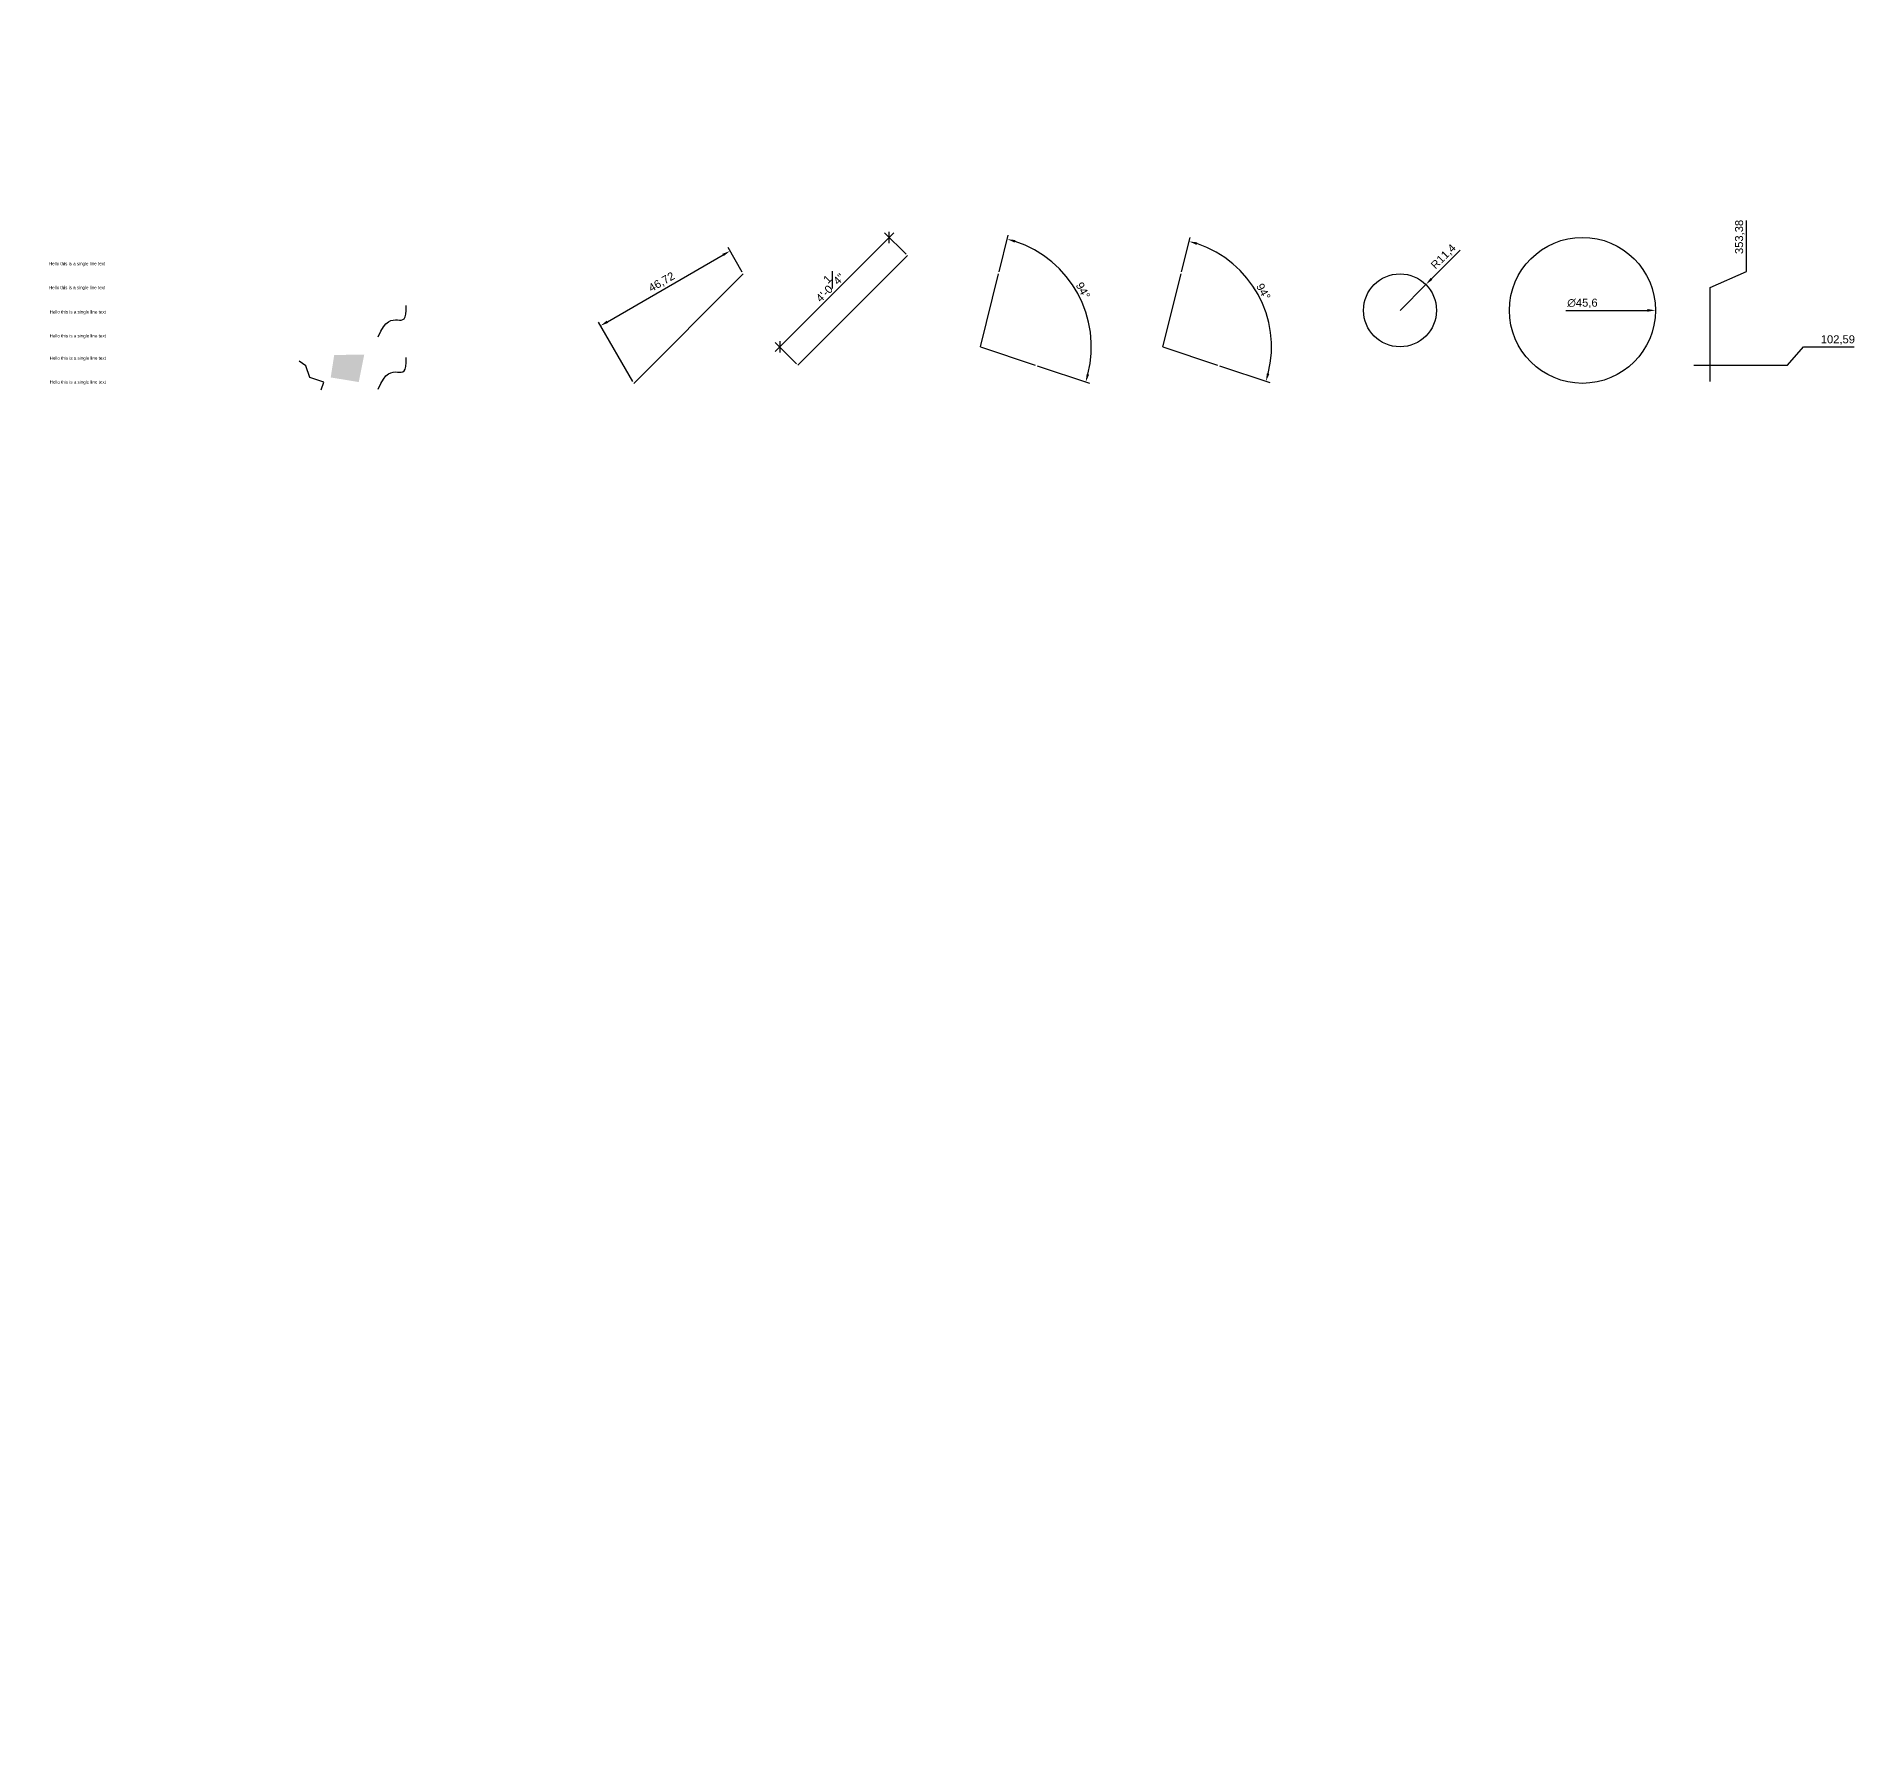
# Model space of a CAD drawing. Header units: inches. Extents: x -15103 to 15093, y -956 to 111.
# Drawn here: x 144 to 715, y -422 to 111 of the extents above; entities that cross this region are included whole.
import ezdxf

# ---------------------------------------------------------------- set-up
doc = ezdxf.new("R2010")
doc.units = ezdxf.units.IN
doc.header["$PDMODE"] = 34
doc.header["$PDSIZE"] = 0.1
for name, color, linetype in [('Layer1', 7, 'Continuous'), ('Layer2', 65, 'Continuous'), ('Layer_color_80', 80, 'Continuous')]:
    doc.layers.add(name, color=color, linetype=linetype)
doc.styles.get("Standard").update_dxf_attribs({"font": 'arial.ttf'})
doc.dimstyles.new('ISO-25', dxfattribs={"dimtxt": 2.5, "dimasz": 2.5, "dimexe": 1.25, "dimexo": 0.625, "dimtad": 1, "dimtxsty": 'Standard', "dimsah": 1, "dimcen": 2.5, "dimadec": 0, "dimazin": 0, "dimtfac": 1, "dimtmove": 0, "dimatfit": 3, "dimfxl": 1, "dimarcsym": 0})

# ---------------------------------------------------------------- blocks, each defined once
blk = doc.blocks.new('*D3')
at = {"layer": 'Defpoints', "color": 0}
for p in [(360.36, 44.29), (364.49, 37.14), (330.29, 2.94)]:
    blk.add_point(p, dxfattribs=at)
at = {"layer": 'Layer1', "color": 0, "lineweight": -2}
for p, q in [((322.07, 22.18), (358.19, 43.04)), ((364.17, 37.68), (359.73, 45.37)), ((329.98, 3.48), (319.28, 22.02))]:
    blk.add_line(p, q, dxfattribs=at)
at = {"layer": 'Layer1', "color": 0}
for points in [[(357.98, 43.4), (358.4, 42.68), (360.36, 44.29)], [(321.86, 22.54), (322.27, 21.82), (319.9, 20.93)]]:
    blk.add_solid(points, dxfattribs=at)
at = {"layer": 'Layer1', "color": 0, "insert": (339.07, 34.45), "char_height": 2.5, "attachment_point": 5, "rotation": 30}
blk.add_mtext('46,72', dxfattribs=at)
blk = doc.blocks.new('*D4')
at = {"layer": 'Defpoints', "color": 0}
for p in [(444.28, 37.14), (472.36, 22.16), (438.58, 14.34), (455.68, 8.64)]:
    blk.add_point(p, dxfattribs=at)
at = {"layer": 'Layer1', "color": 0, "lineweight": -2}
for p, q in [((444.43, 37.75), (447.3, 49.19)), ((456.28, 8.44), (472.66, 2.98))]:
    blk.add_line(p, q, dxfattribs=at)
blk.add_arc((438.58, 14.34), 34.67, 345.6975, 71.8313, dxfattribs=at)
at = {"layer": 'Layer1', "color": 0}
for points in [[(449.28, 46.88), (449.51, 47.68), (446.99, 47.98)], [(472.58, 5.66), (471.78, 5.89), (471.47, 3.38)]]:
    blk.add_solid(points, dxfattribs=at)
at = {"layer": 'Layer1', "color": 0, "insert": (470.64, 31.94), "char_height": 2.5, "attachment_point": 5, "rotation": 298.7644}
blk.add_mtext('94°', dxfattribs=at)
blk = doc.blocks.new('*D5')
at = {"layer": 'Defpoints', "color": 0}
for p in [(501.28, 37.14), (528.65, 21.99), (495.58, 14.34), (495.58, 14.34), (512.68, 8.64)]:
    blk.add_point(p, dxfattribs=at)
at = {"layer": 'Layer1', "color": 0, "lineweight": -2}
for p, q in [((501.43, 37.75), (504.12, 48.48)), ((513.27, 8.44), (528.97, 3.21))]:
    blk.add_line(p, q, dxfattribs=at)
blk.add_arc((495.58, 14.34), 33.94, 345.7862, 71.7426, dxfattribs=at)
at = {"layer": 'Layer1', "color": 0}
for points in [[(506.1, 46.17), (506.33, 46.97), (503.81, 47.27)], [(528.88, 5.89), (528.08, 6.12), (527.78, 3.61)]]:
    blk.add_solid(points, dxfattribs=at)
at = {"layer": 'Layer1', "color": 0, "insert": (527, 31.59), "char_height": 2.5, "attachment_point": 5, "rotation": 298.7644}
blk.add_mtext('94°', dxfattribs=at)
blk = doc.blocks.new('*D10')
at = {"layer": 'Defpoints', "color": 0}
for p in [(577.74, 33.8), (569.68, 25.74)]:
    blk.add_point(p, dxfattribs=at)
at = {"layer": 'Layer1', "color": 0, "lineweight": -2}
for p, q in [((588.43, 44.5), (579.5, 35.57)), ((569.68, 25.74), (577.74, 33.8))]:
    blk.add_line(p, q, dxfattribs=at)
at = {"layer": 'Layer1', "color": 0}
blk.add_solid([(579.21, 35.86), (579.8, 35.27), (577.74, 33.8)], dxfattribs=at)
at = {"layer": 'Layer1', "color": 0, "insert": (583.35, 42.42), "char_height": 2.5, "attachment_point": 5, "rotation": 45}
blk.add_mtext('R11,4', dxfattribs=at)
blk = doc.blocks.new('*D11')
at = {"layer": 'Defpoints', "color": 0}
for p in [(603.87, 25.74), (649.47, 25.74)]:
    blk.add_point(p, dxfattribs=at)
at = {"layer": 'Layer1', "color": 0, "lineweight": -2}
blk.add_line((621.44, 25.74), (646.97, 25.74), dxfattribs=at)
at = {"layer": 'Layer1', "color": 0}
blk.add_solid([(646.97, 26.16), (646.97, 25.32), (649.47, 25.74)], dxfattribs=at)
at = {"layer": 'Layer1', "color": 0, "insert": (626.67, 27.91), "char_height": 2.5, "attachment_point": 5}
blk.add_mtext('∅45,6', dxfattribs=at)
blk = doc.blocks.new('*D6')
at = {"layer": 'Defpoints', "color": 0}
for p in [(313.19, 111.24), (700.77, 14.34), (660.87, 8.64)]:
    blk.add_point(p, dxfattribs=at)
at = {"layer": 'Layer1', "color": 0, "lineweight": -2}
for p, q in [((690.77, 8.64), (695.77, 14.34)), ((695.77, 14.34), (711.54, 14.34)), ((661.5, 8.64), (690.77, 8.64))]:
    blk.add_line(p, q, dxfattribs=at)
at = {"layer": 'Layer1', "color": 0, "insert": (706.47, 16.47), "char_height": 2.5, "attachment_point": 5}
blk.add_mtext('102,59', dxfattribs=at)
blk = doc.blocks.new('*D7')
at = {"layer": 'Defpoints', "color": 0}
for p in [(313.19, 111.24), (677.97, 42.84), (666.57, 2.94)]:
    blk.add_point(p, dxfattribs=at)
at = {"layer": 'Layer1', "color": 0, "lineweight": -2}
for p, q in [((677.97, 37.84), (677.97, 53.85)), ((666.57, 32.84), (677.97, 37.84)), ((666.57, 3.57), (666.57, 32.84))]:
    blk.add_line(p, q, dxfattribs=at)
at = {"layer": 'Layer1', "color": 0, "insert": (675.84, 48.66), "char_height": 2.5, "attachment_point": 5, "rotation": 90}
blk.add_mtext('353,38', dxfattribs=at)
blk = doc.blocks.new('_ArchTick')
at = {"color": 0, "linetype": 'ByBlock'}
blk.add_lwpolyline([(-0.5, -0.5), (0.5, 0.5)], dxfattribs=at)
blk = doc.blocks.new('*D8')
at = {"layer": 'Defpoints', "color": 0}
for p in [(410.08, 48.54), (415.78, 42.84), (381.59, 8.64)]:
    blk.add_point(p, dxfattribs=at)
at = {"layer": 'Layer1', "color": 1, "lineweight": -2}
blk.add_line((374.47, 12.93), (411.5, 49.95), dxfattribs=at)
at = {"layer": 'Layer1', "color": 0, "lineweight": -2}
for p, q in [((415.34, 43.28), (408.67, 49.95)), ((381.14, 9.08), (374.47, 15.75))]:
    blk.add_line(p, q, dxfattribs=at)
at = {"layer": 'Layer1', "color": 1, "lineweight": -2, "xscale": 2.5, "yscale": 2.5, "zscale": 2.5}
for p, rotation in [((410.08, 48.54), 45), ((375.89, 14.34), 225)]:
    blk.add_blockref('_ArchTick', p, dxfattribs=dict(at, rotation=rotation))
at = {"layer": 'Layer1', "color": 0, "insert": (390.76, 33.67), "char_height": 2.5, "attachment_point": 5, "rotation": 45}
blk.add_mtext('4\'-0{\\H1x;\\S1#4;}"', dxfattribs=at)

msp = doc.modelspace()

# ---------------------------------------------------------------- linework, layer by layer
msp.add_polyline3d([(232.602, 0.893, 0), (233.415, 3.349, 5.479), (229.032, 4.736, 0), (227.879, 8.434, 5.479), (225.745, 9.923, 0)])
for points in [[(250.459, 17.426), (254.714, 28.255), (259.388, 17.503), (259.225, 27.288)], [(250.459, 1.157), (254.714, 11.986), (259.388, 1.234), (259.225, 11.019)]]:
    msp.add_open_spline(points, degree=3)
msp.add_solid([(235.606, 4.786), (244.372, 3.349), (236.702, 11.792), (246.096, 11.937)])
at = {"layer": 'Layer2'}
for p, q in [((381.586, 8.641), (415.785, 42.839)), ((330.289, 2.941), (364.487, 37.139)), ((438.583, 14.341), (444.283, 37.139)), ((495.58, 14.341), (501.28, 37.139)), ((438.583, 14.341), (455.682, 8.641)), ((495.58, 14.341), (512.679, 8.641))]:
    msp.add_line(p, q, dxfattribs=at)
for centre, radius in [((626.674, 25.74), 22.799), ((569.676, 25.74), 11.399)]:
    msp.add_circle(centre, radius, dxfattribs=at)

# ---------------------------------------------------------------- texts
for p in [(147.819, 24.749), (147.819, 17.279), (147.819, 10.326), (147.819, 2.855)]:
    msp.add_text('Hello this is a single line text', height=1).set_placement(p)
msp.add_text('Hello this is a single line text', height=1, dxfattribs=at).set_placement((147.59, 32.348))
at = {"layer": 'Layer_color_80'}
msp.add_text('Hello this is a single line text', height=1, dxfattribs=at).set_placement((147.59, 39.819))

# ---------------------------------------------------------------- dimensions: what is measured, and where the dimension line sits
at = {"layer": 'Layer1'}
for feature_location, offset, picture, middle in [((660.872, 8.641), (39.898, 5.7), '*D6', (706.469, 16.468)), ((666.571, 2.941), (11.399, 39.898), '*D7', (675.843, 48.655))]:
    dim = msp.add_ordinate_dim(feature_location=feature_location, offset=offset, dtype=0, origin=(313.19, 111.235), dimstyle='ISO-25', override={"dimpost": '<>'}, dxfattribs=at)
    dim.commit()
    dim.dimension.update_dxf_attribs({"geometry": picture, "text_midpoint": middle})
dim = msp.add_aligned_dim(p1=(381.586, 8.641), p2=(415.785, 42.839), distance=8.061, dimstyle='ISO-25', override={"dimpost": '<>'}, dxfattribs=at)
dim.commit()
dim.dimension.update_dxf_attribs({"geometry": '*D8', "text_midpoint": (390.757, 33.668)})
dim = msp.add_angular_dim_3p(base=(472.36, 22.158), center=(438.583, 14.341), p1=(455.682, 8.641), p2=(444.283, 37.139), dimstyle='ISO-25', override={"dimpost": '<>'}, dxfattribs=at)
dim.commit()
dim.dimension.update_dxf_attribs({"geometry": '*D4', "text_midpoint": (470.642, 31.939)})
dim = msp.add_angular_dim_2l(base=(528.647, 21.994), line1=((495.58, 14.341), (501.28, 37.139)), line2=((495.58, 14.341), (512.679, 8.641)), dimstyle='ISO-25', override={"dimpost": '<>'}, dxfattribs=at)
dim.commit()
dim.dimension.update_dxf_attribs({"geometry": '*D5', "text_midpoint": (527, 31.588)})
dim = msp.add_radius_dim(center=(569.676, 25.74), mpoint=(577.737, 33.801), dimstyle='ISO-25', override={"dimpost": '<>'}, dxfattribs=at)
dim.commit()
dim.dimension.update_dxf_attribs({"geometry": '*D10', "text_midpoint": (583.348, 42.421)})
dim = msp.add_linear_dim(base=(360.358100224, 44.291306563), p1=(0, 0), p2=(0, 0), angle=30, dimstyle='ISO-25', override={"dimpost": '<>'}, dxfattribs=at)
dim.commit()
dim.dimension.update_dxf_attribs({"geometry": '*D3', "text_midpoint": (339.065951088, 34.45477396)})
dim = msp.add_diameter_dim_2p(p1=(603.875, 25.74), p2=(649.472, 25.74), dimstyle='ISO-25', override={"dimpost": '<>'}, dxfattribs=at)
dim.commit()
dim.dimension.update_dxf_attribs({"geometry": '*D11', "text_midpoint": (626.674, 25.74), "dimtype": 163})

doc.saveas('drawing.dxf')
